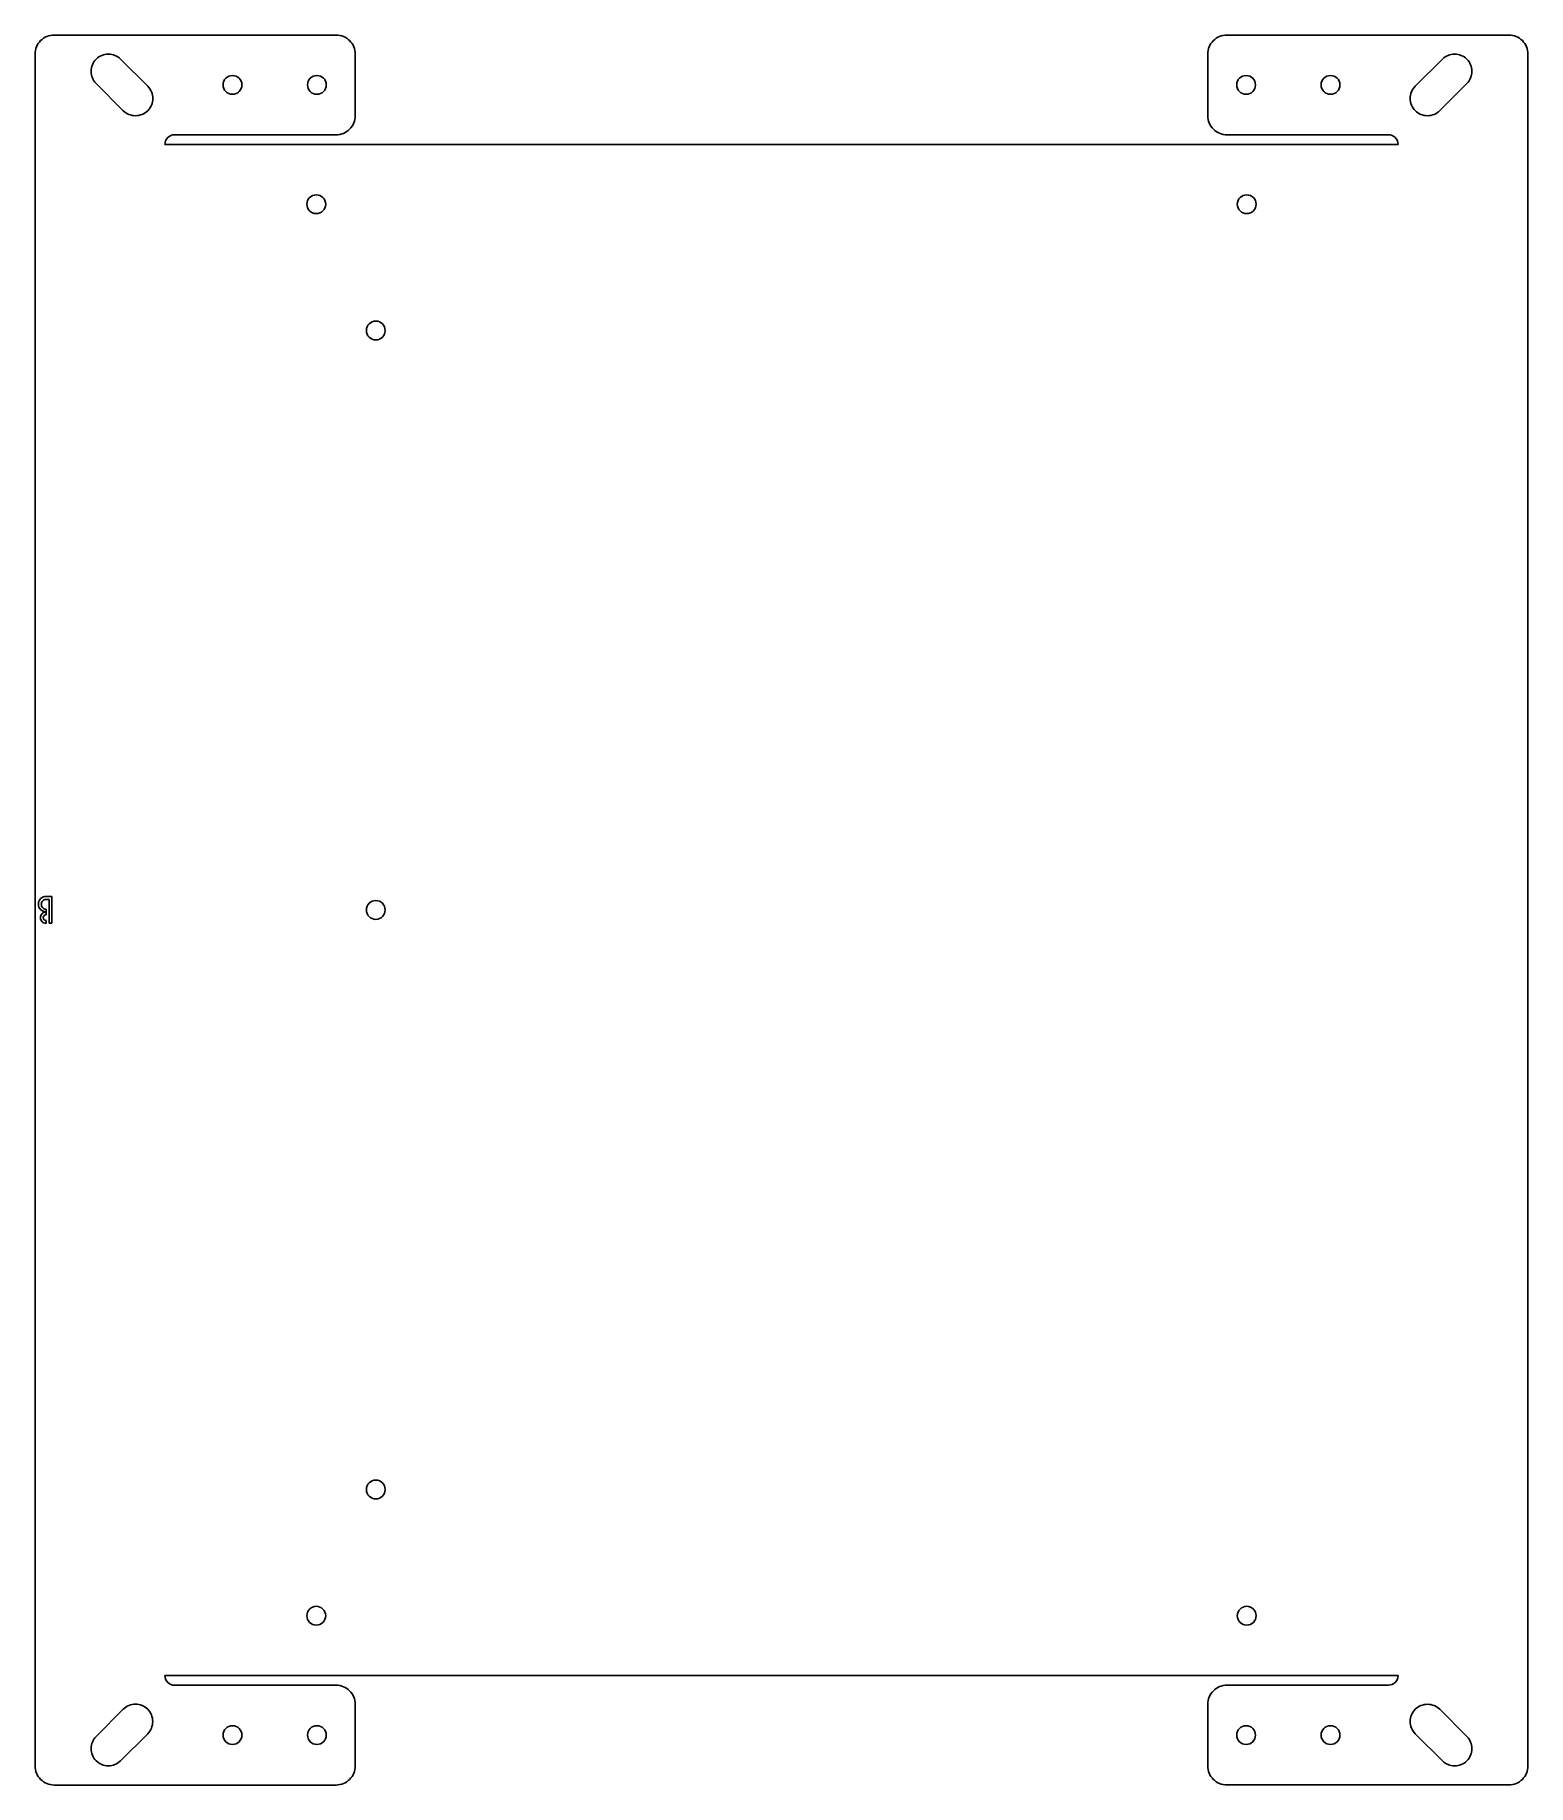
# Model space of a CAD drawing. Header units: metres. Extents: x -34 to 355, y -428 to 28.
import ezdxf

# ---------------------------------------------------------------- set-up
doc = ezdxf.new("R2010")
doc.units = ezdxf.units.M

msp = doc.modelspace()

# ---------------------------------------------------------------- linework, layer by layer
for p, q in [((-28.84, 28.49), (44.6, 28.49)), ((276.68, 28.5), (350.12, 28.5)), ((-33.84, -422.51), (-33.84, 23.49)), ((49.6, 23.49), (49.6, 7.49)), ((271.68, 7.5), (271.68, 23.5)), ((355.12, 23.5), (355.12, -422.5)), ((-11.55, 22.22), (-4.48, 15.14)), ((325.76, 15.15), (332.83, 22.22)), ((-10.84, 8.78), (-17.91, 15.85)), ((339.2, 15.86), (332.12, 8.79)), ((0, 0), (321.28, 0)), ((44.6, 2.49), (2.5, 2.49)), ((318.78, 2.5), (276.68, 2.5)), ((-30.94, -195.96), (-29.44, -195.96)), ((-29.44, -195.96), (-29.44, -202.96)), ((-30.19, -196.75), (-30.94, -196.75)), ((-30.94, -200.75), (-30.94, -199.29)), ((-30.19, -202.96), (-30.19, -196.75)), ((-30.94, -203), (-30.94, -202.25)), ((-29.44, -202.96), (-30.19, -202.96)), ((321.28, -399), (0, -399)), ((2.5, -401.51), (44.6, -401.51)), ((276.68, -401.5), (318.78, -401.5)), ((-17.92, -414.85), (-10.85, -407.78)), ((49.6, -406.51), (49.6, -422.51)), ((271.68, -422.5), (271.68, -406.5)), ((332.12, -407.78), (339.19, -414.86)), ((-4.48, -414.14), (-11.56, -421.21)), ((332.83, -421.22), (325.76, -414.15)), ((44.6, -427.51), (-28.84, -427.51)), ((350.12, -427.5), (276.68, -427.5))]:
    msp.add_line(p, q)
for centre in [(17.6, 15.5), (39.6, 15.5), (281.68, 15.5), (303.68, 15.5), (39.44, -15.6), (281.84, -15.6), (54.94, -48.5), (54.94, -199.5), (54.94, -350.5), (39.44, -383.4), (281.84, -383.4), (17.6, -414.5), (39.6, -414.5), (281.68, -414.5), (303.68, -414.5)]:
    msp.add_circle(centre, 2.45)
for centre, radius, start, end in [((-28.84, 23.49), 5, 90, 135), ((44.6, 23.49), 5, 405, 450), ((276.68, 23.5), 5, 90, 135), ((350.12, 23.5), 5, 405, 450), ((-28.84, 23.49), 5, 135, 180), ((-14.73, 19.03), 4.5, 90, 135), ((-14.73, 19.03), 4.5, 405, 450), ((44.6, 23.49), 5, 360, 405), ((276.68, 23.5), 5, 135, 180), ((336.01, 19.04), 4.5, 90, 135), ((336.01, 19.04), 4.5, 405, 450), ((350.12, 23.5), 5, 360, 405), ((-14.73, 19.03), 4.5, 135, 180), ((-14.73, 19.03), 4.5, 180, 225), ((336.01, 19.04), 4.5, 360, 405), ((336.01, 19.04), 4.5, 315, 360), ((-7.66, 11.96), 4.5, 360, 405), ((328.94, 11.97), 4.5, 135, 180), ((-7.66, 11.96), 4.5, 315, 360), ((328.94, 11.97), 4.5, 180, 225), ((-7.66, 11.96), 4.5, 225, 270), ((-7.66, 11.96), 4.5, 270, 315), ((44.6, 7.49), 5, 315, 360), ((276.68, 7.5), 5, 180, 225), ((328.94, 11.97), 4.5, 225, 270), ((328.94, 11.97), 4.5, 270, 315), ((2.5, 0), 2.5, 135, 180), ((2.5, 0), 2.5, 90, 135), ((44.6, 7.49), 5, 270, 315), ((276.68, 7.5), 5, 225, 270), ((318.78, 0), 2.5, 405, 450), ((318.78, 0), 2.5, 360, 405), ((-30.94, -197.98), 2.02, 90, 135), ((-30.94, -197.98), 2.02, 135, 180), ((-30.94, -197.98), 2.02, 180, 225), ((-30.94, -201.5), 1.5, 135, 180), ((-30.94, -197.98), 2.02, 225, 270), ((-30.94, -198.02), 1.27, 135, 180), ((-30.94, -198.02), 1.27, 180, 225), ((-30.94, -201.5), 1.5, 90, 135), ((-30.94, -198.02), 1.27, 90, 135), ((-30.94, -198.02), 1.27, 225, 270), ((-30.94, -201.5), 1.5, 180, 225), ((-30.94, -201.5), 1.5, 225, 270), ((-30.94, -201.5), 0.75, 135, 180), ((-30.94, -201.5), 0.75, 180, 225), ((-30.94, -201.5), 0.75, 90, 135), ((-30.94, -201.5), 0.75, 225, 270), ((2.5, -399.01), 2.5, 180, 225), ((2.5, -399.01), 2.5, 225, 270), ((318.78, -399), 2.5, 270, 315), ((318.78, -399), 2.5, 315, 360), ((44.6, -406.51), 5, 405, 450), ((44.6, -406.51), 5, 360, 405), ((276.68, -406.5), 5, 135, 180), ((276.68, -406.5), 5, 90, 135), ((-7.67, -410.96), 4.5, 90, 135), ((-7.67, -410.96), 4.5, 405, 450), ((-7.67, -410.96), 4.5, 360, 405), ((328.94, -410.97), 4.5, 135, 180), ((328.94, -410.97), 4.5, 90, 135), ((328.94, -410.97), 4.5, 405, 450), ((-14.74, -418.03), 4.5, 135, 180), ((-7.67, -410.96), 4.5, 315, 360), ((328.94, -410.97), 4.5, 180, 225), ((336.01, -418.04), 4.5, 360, 405), ((-14.74, -418.03), 4.5, 180, 225), ((336.01, -418.04), 4.5, 315, 360), ((-28.84, -422.51), 5, 180, 225), ((-14.74, -418.03), 4.5, 225, 270), ((-14.74, -418.03), 4.5, 270, 315), ((44.6, -422.51), 5, 315, 360), ((276.68, -422.5), 5, 180, 225), ((336.01, -418.04), 4.5, 225, 270), ((336.01, -418.04), 4.5, 270, 315), ((350.12, -422.5), 5, 315, 360), ((-28.84, -422.51), 5, 225, 270), ((44.6, -422.51), 5, 270, 315), ((276.68, -422.5), 5, 225, 270), ((350.12, -422.5), 5, 270, 315)]:
    msp.add_arc(centre, radius, start, end)

doc.saveas('drawing.dxf')
